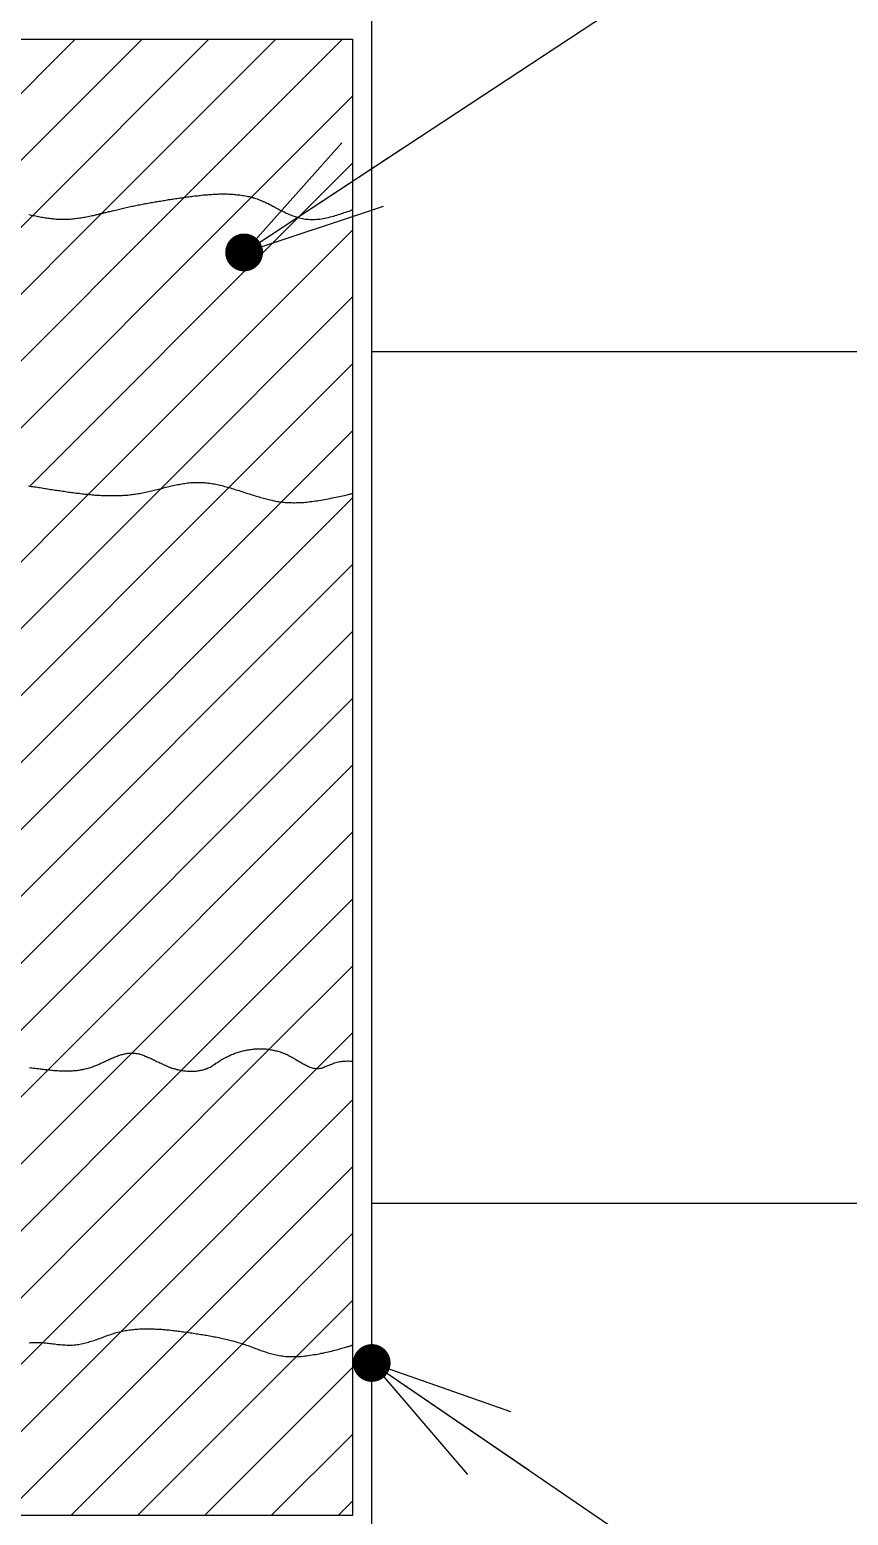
# Model space of a CAD drawing. Extents: x 443 to 1217, y -1921 to -677.
# Drawn here: x 724.5 to 736.03, y -1577 to -1556.09 of the extents above; entities that cross this region are included whole.
import ezdxf

# ---------------------------------------------------------------- set-up
doc = ezdxf.new("R2010")
doc.units = 0
doc.header["$MEASUREMENT"] = 0
doc.layers.get('0').update_dxf_attribs({"linetype": 'CONTINUOUS'})
for name, color, linetype in [('2', 2, 'CONTINUOUS'), ('3', 8, 'CONTINUOUS'), ('5', 7, 'CONTINUOUS')]:
    doc.layers.add(name, color=color, linetype=linetype)

msp = doc.modelspace()

# ---------------------------------------------------------------- linework, layer by layer
at = {"color": 7, "linetype": 'Continuous'}
for p, q in [((727.524, -1559.226), (748.811, -1545.229)), ((729.321, -1574.859), (758.446, -1594.728))]:
    msp.add_line(p, q, dxfattribs=at)
at = {"color": 0}
for p, q in [((727.524, -1559.226), (728.899, -1557.681)), ((727.524, -1559.226), (729.75, -1557.762)), ((727.524, -1559.226), (729.488, -1558.575)), ((729.321, -1574.859), (731.273, -1575.543)), ((729.321, -1574.859), (730.67, -1576.428)), ((729.321, -1574.859), (731.522, -1576.361))]:
    msp.add_line(p, q, dxfattribs=at)
at = {"color": 0, "const_width": 0.266}
for points in [[(727.405, -1559.166, 1), (727.643, -1559.286, 1), (727.405, -1559.166)], [(729.331, -1574.727, 1), (729.311, -1574.992, 1), (729.331, -1574.727)]]:
    msp.add_lwpolyline(points, format="xyb", dxfattribs=at)
at = {"layer": '2', "color": 8, "linetype": 'Continuous'}
for p, q in [((722.793, -1558.575), (725.144, -1556.224)), ((723.696, -1558.614), (726.086, -1556.224)), ((724.547, -1558.704), (727.028, -1556.224)), ((725.516, -1558.677), (727.969, -1556.224)), ((726.685, -1558.45), (728.911, -1556.224)), ((727.624, -1558.453), (729.055, -1557.023)), ((728.304, -1558.715), (729.055, -1557.964)), ((722.524, -1562.611), (726.685, -1558.45)), ((723.583, -1562.494), (727.624, -1558.453)), ((720.474, -1562.777), (724.547, -1558.704)), ((721.667, -1562.527), (725.516, -1558.677)), ((724.504, -1562.515), (728.304, -1558.715)), ((725.329, -1562.632), (729.055, -1558.906)), ((726.354, -1562.549), (729.055, -1559.848)), ((727.305, -1562.54), (729.055, -1560.79)), ((728.053, -1562.734), (729.055, -1561.732)), ((718.223, -1570.68), (726.354, -1562.549)), ((719.354, -1570.491), (727.305, -1562.54)), ((717.237, -1570.723), (725.329, -1562.632)), ((720.252, -1570.535), (728.053, -1562.734)), ((720.966, -1570.763), (729.055, -1562.674)), ((721.952, -1570.718), (729.055, -1563.616)), ((723.019, -1570.593), (729.055, -1564.558)), ((723.96, -1570.594), (729.055, -1565.499)), ((724.764, -1570.732), (729.055, -1566.441)), ((725.942, -1570.496), (729.055, -1567.383)), ((726.639, -1570.74), (729.055, -1568.325)), ((727.877, -1570.444), (729.055, -1569.267)), ((728.549, -1570.714), (729.055, -1570.209)), ((721.65, -1574.788), (725.942, -1570.496)), ((723.557, -1574.765), (727.877, -1570.444)), ((720.879, -1574.617), (724.764, -1570.732)), ((722.579, -1574.801), (726.639, -1570.74)), ((724.691, -1574.573), (728.549, -1570.714)), ((725.79, -1574.415), (729.055, -1571.151)), ((726.72, -1574.427), (729.055, -1572.092)), ((727.499, -1574.59), (729.055, -1573.034)), ((728.256, -1574.775), (729.055, -1573.976)), ((723.202, -1577.003), (725.79, -1574.415)), ((724.144, -1577.003), (726.72, -1574.427)), ((722.26, -1577.003), (724.691, -1574.573)), ((725.086, -1577.003), (727.499, -1574.59)), ((726.028, -1577.003), (728.256, -1574.775)), ((726.969, -1577.003), (729.055, -1574.918)), ((727.911, -1577.003), (729.055, -1575.86)), ((728.853, -1577.003), (729.055, -1576.802))]:
    msp.add_line(p, q, dxfattribs=at)
at = {"layer": '3', "color": 3, "linetype": 'Continuous'}
for p, q in [((729.321, -1577.27), (729.321, -1555.958)), ((715.735, -1556.224), (729.055, -1556.224)), ((729.055, -1577.003), (729.055, -1556.224)), ((715.735, -1577.003), (729.055, -1577.003))]:
    msp.add_line(p, q, dxfattribs=at)
at = {"layer": '3', "color": 3}
for p, q in [((725.77, -1558.615), (725.788, -1558.611)), ((725.788, -1558.611), (725.808, -1558.607)), ((725.808, -1558.607), (725.826, -1558.603)), ((725.826, -1558.603), (725.846, -1558.599)), ((725.846, -1558.599), (725.864, -1558.593)), ((725.864, -1558.593), (725.884, -1558.589)), ((725.884, -1558.589), (725.904, -1558.585)), ((725.904, -1558.585), (725.922, -1558.581)), ((725.922, -1558.581), (725.942, -1558.577)), ((725.942, -1558.577), (725.96, -1558.573)), ((725.96, -1558.573), (725.98, -1558.569)), ((725.98, -1558.569), (725.998, -1558.565)), ((725.998, -1558.565), (726.018, -1558.561)), ((726.018, -1558.561), (726.036, -1558.557)), ((726.036, -1558.557), (726.056, -1558.555)), ((726.056, -1558.555), (726.076, -1558.551)), ((726.076, -1558.551), (726.094, -1558.547)), ((726.094, -1558.547), (726.114, -1558.543)), ((726.114, -1558.543), (726.132, -1558.539)), ((726.132, -1558.539), (726.152, -1558.535)), ((726.152, -1558.535), (726.172, -1558.533)), ((726.172, -1558.533), (726.19, -1558.529)), ((726.19, -1558.529), (726.21, -1558.525)), ((726.21, -1558.525), (726.23, -1558.523)), ((726.23, -1558.523), (726.248, -1558.519)), ((726.248, -1558.519), (726.268, -1558.515)), ((726.268, -1558.515), (726.288, -1558.513)), ((726.288, -1558.513), (726.306, -1558.509)), ((726.306, -1558.509), (726.326, -1558.505)), ((726.326, -1558.505), (726.346, -1558.503)), ((726.346, -1558.503), (726.364, -1558.499)), ((726.364, -1558.499), (726.383, -1558.495)), ((726.383, -1558.495), (726.403, -1558.493)), ((726.403, -1558.493), (726.423, -1558.489)), ((726.423, -1558.489), (726.443, -1558.487)), ((726.443, -1558.487), (726.461, -1558.483)), ((726.461, -1558.483), (726.481, -1558.481)), ((726.481, -1558.481), (726.501, -1558.477)), ((726.501, -1558.477), (726.521, -1558.475)), ((726.521, -1558.475), (726.541, -1558.471)), ((726.541, -1558.471), (726.561, -1558.469)), ((726.561, -1558.469), (726.581, -1558.465)), ((726.581, -1558.465), (726.601, -1558.463)), ((726.601, -1558.463), (726.621, -1558.459)), ((726.621, -1558.459), (726.641, -1558.457)), ((726.641, -1558.457), (726.661, -1558.453)), ((726.661, -1558.453), (726.681, -1558.451)), ((726.681, -1558.451), (726.701, -1558.447)), ((726.701, -1558.447), (726.721, -1558.445)), ((726.721, -1558.445), (726.741, -1558.443)), ((726.741, -1558.443), (726.763, -1558.439)), ((726.763, -1558.439), (726.783, -1558.437)), ((726.783, -1558.437), (726.803, -1558.435)), ((726.803, -1558.435), (726.823, -1558.431)), ((726.823, -1558.431), (726.843, -1558.429)), ((726.843, -1558.429), (726.865, -1558.427)), ((726.865, -1558.427), (726.885, -1558.425)), ((726.885, -1558.425), (726.905, -1558.423)), ((726.905, -1558.423), (726.925, -1558.419)), ((726.925, -1558.419), (726.945, -1558.417)), ((726.945, -1558.417), (726.967, -1558.415)), ((726.967, -1558.415), (726.987, -1558.415)), ((726.987, -1558.415), (727.007, -1558.413)), ((727.007, -1558.413), (727.027, -1558.411)), ((727.027, -1558.411), (727.047, -1558.409)), ((727.047, -1558.409), (727.067, -1558.409)), ((727.067, -1558.409), (727.089, -1558.407)), ((727.089, -1558.407), (727.109, -1558.405)), ((727.109, -1558.405), (727.129, -1558.405)), ((727.129, -1558.405), (727.149, -1558.405)), ((727.149, -1558.405), (727.169, -1558.403)), ((727.169, -1558.403), (727.189, -1558.403)), ((727.189, -1558.403), (727.209, -1558.403)), ((727.209, -1558.403), (727.229, -1558.403)), ((727.229, -1558.403), (727.249, -1558.403)), ((727.249, -1558.403), (727.269, -1558.403)), ((727.269, -1558.403), (727.289, -1558.403)), ((727.289, -1558.403), (727.309, -1558.405)), ((727.309, -1558.405), (727.329, -1558.405)), ((727.329, -1558.405), (727.349, -1558.407)), ((727.349, -1558.407), (727.369, -1558.407)), ((727.369, -1558.407), (727.388, -1558.409)), ((727.388, -1558.409), (727.406, -1558.411)), ((727.406, -1558.411), (727.426, -1558.413)), ((727.426, -1558.413), (727.446, -1558.415)), ((727.446, -1558.415), (727.464, -1558.417)), ((727.464, -1558.417), (727.484, -1558.419)), ((727.484, -1558.419), (727.504, -1558.423)), ((727.504, -1558.423), (727.522, -1558.425)), ((727.522, -1558.425), (727.542, -1558.429)), ((727.542, -1558.429), (727.56, -1558.433)), ((727.56, -1558.433), (727.578, -1558.437)), ((727.578, -1558.437), (727.598, -1558.441)), ((727.598, -1558.441), (727.616, -1558.445)), ((727.616, -1558.445), (727.634, -1558.451)), ((727.634, -1558.451), (727.652, -1558.455)), ((727.652, -1558.455), (727.672, -1558.461)), ((727.672, -1558.461), (727.69, -1558.467)), ((727.69, -1558.467), (727.708, -1558.473)), ((727.708, -1558.473), (727.724, -1558.479)), ((727.724, -1558.479), (727.742, -1558.485)), ((727.742, -1558.485), (727.76, -1558.493)), ((727.76, -1558.493), (727.778, -1558.499)), ((727.778, -1558.499), (727.794, -1558.507)), ((727.794, -1558.507), (727.812, -1558.515)), ((727.812, -1558.515), (727.83, -1558.523)), ((727.83, -1558.523), (727.846, -1558.531)), ((727.846, -1558.531), (727.864, -1558.539)), ((727.864, -1558.539), (727.88, -1558.549)), ((727.88, -1558.549), (727.898, -1558.557)), ((727.898, -1558.557), (727.914, -1558.565)), ((727.914, -1558.565), (727.93, -1558.575)), ((727.93, -1558.575), (727.948, -1558.583)), ((727.948, -1558.583), (727.964, -1558.593)), ((727.964, -1558.593), (727.982, -1558.601)), ((727.982, -1558.601), (727.998, -1558.611)), ((727.998, -1558.611), (728.016, -1558.621)), ((724.491, -1558.692), (724.509, -1558.696)), ((724.509, -1558.696), (724.529, -1558.7)), ((724.529, -1558.7), (724.549, -1558.704)), ((724.549, -1558.704), (724.569, -1558.708)), ((724.569, -1558.708), (724.587, -1558.712)), ((724.587, -1558.712), (724.607, -1558.716)), ((724.607, -1558.716), (724.627, -1558.72)), ((724.627, -1558.72), (724.645, -1558.724)), ((724.645, -1558.724), (724.665, -1558.728)), ((724.665, -1558.728), (724.685, -1558.73)), ((724.685, -1558.73), (724.703, -1558.734)), ((724.703, -1558.734), (724.723, -1558.738)), ((724.723, -1558.738), (724.743, -1558.74)), ((724.743, -1558.74), (724.761, -1558.744)), ((724.761, -1558.744), (724.781, -1558.746)), ((724.781, -1558.746), (724.801, -1558.748)), ((724.801, -1558.748), (724.819, -1558.75)), ((724.819, -1558.75), (724.839, -1558.752)), ((724.839, -1558.752), (724.859, -1558.754)), ((724.859, -1558.754), (724.879, -1558.756)), ((724.879, -1558.756), (724.897, -1558.758)), ((724.897, -1558.758), (724.917, -1558.758)), ((724.917, -1558.758), (724.937, -1558.758)), ((724.937, -1558.758), (724.955, -1558.76)), ((724.955, -1558.76), (724.975, -1558.76)), ((724.975, -1558.76), (724.995, -1558.76)), ((724.995, -1558.76), (725.015, -1558.758)), ((725.015, -1558.758), (725.033, -1558.758)), ((725.033, -1558.758), (725.053, -1558.756)), ((725.053, -1558.756), (725.073, -1558.756)), ((725.073, -1558.756), (725.091, -1558.754)), ((725.091, -1558.754), (725.111, -1558.752)), ((725.111, -1558.752), (725.131, -1558.75)), ((725.131, -1558.75), (725.151, -1558.748)), ((725.151, -1558.748), (725.169, -1558.746)), ((725.169, -1558.746), (725.189, -1558.744)), ((725.189, -1558.744), (725.209, -1558.74)), ((725.209, -1558.74), (725.229, -1558.738)), ((725.229, -1558.738), (725.247, -1558.734)), ((725.247, -1558.734), (725.267, -1558.73)), ((725.267, -1558.73), (725.287, -1558.728)), ((725.287, -1558.728), (725.305, -1558.724)), ((725.305, -1558.724), (725.325, -1558.72)), ((725.325, -1558.72), (725.345, -1558.716)), ((725.345, -1558.716), (725.365, -1558.712)), ((725.365, -1558.712), (725.382, -1558.708)), ((725.382, -1558.708), (725.402, -1558.704)), ((725.402, -1558.704), (725.422, -1558.7)), ((725.422, -1558.7), (725.44, -1558.694)), ((725.44, -1558.694), (725.46, -1558.69)), ((725.46, -1558.69), (725.48, -1558.686)), ((725.48, -1558.686), (725.498, -1558.68)), ((725.498, -1558.68), (725.518, -1558.676)), ((725.518, -1558.676), (725.538, -1558.672)), ((725.538, -1558.672), (725.558, -1558.666)), ((725.558, -1558.666), (725.576, -1558.662)), ((725.576, -1558.662), (725.596, -1558.658)), ((725.596, -1558.658), (725.616, -1558.652)), ((725.616, -1558.652), (725.634, -1558.648)), ((725.634, -1558.648), (725.654, -1558.643)), ((725.654, -1558.643), (725.672, -1558.639)), ((725.672, -1558.639), (725.692, -1558.635)), ((725.692, -1558.635), (725.712, -1558.629)), ((725.712, -1558.629), (725.73, -1558.625)), ((725.73, -1558.625), (725.75, -1558.621)), ((725.75, -1558.621), (725.77, -1558.615)), ((728.016, -1558.621), (728.032, -1558.629)), ((728.032, -1558.629), (728.05, -1558.639)), ((728.05, -1558.639), (728.066, -1558.647)), ((728.066, -1558.647), (728.084, -1558.654)), ((728.084, -1558.654), (728.102, -1558.664)), ((728.102, -1558.664), (728.118, -1558.672)), ((728.118, -1558.672), (728.136, -1558.68)), ((728.136, -1558.68), (728.154, -1558.688)), ((728.154, -1558.688), (728.172, -1558.696)), ((728.172, -1558.696), (728.19, -1558.702)), ((728.19, -1558.702), (728.21, -1558.71)), ((728.21, -1558.71), (728.228, -1558.716)), ((728.228, -1558.716), (728.246, -1558.722)), ((728.246, -1558.722), (728.266, -1558.728)), ((728.266, -1558.728), (728.286, -1558.734)), ((728.286, -1558.734), (728.304, -1558.74)), ((728.304, -1558.74), (728.324, -1558.744)), ((728.324, -1558.744), (728.344, -1558.748)), ((728.344, -1558.748), (728.366, -1558.752)), ((728.366, -1558.752), (728.385, -1558.756)), ((728.385, -1558.756), (728.405, -1558.758)), ((728.405, -1558.758), (728.427, -1558.76)), ((728.427, -1558.76), (728.449, -1558.762)), ((728.449, -1558.762), (728.471, -1558.762)), ((728.471, -1558.762), (728.493, -1558.762)), ((728.493, -1558.762), (728.517, -1558.762)), ((728.517, -1558.762), (728.541, -1558.76)), ((728.541, -1558.76), (728.563, -1558.758)), ((728.563, -1558.758), (728.589, -1558.756)), ((728.589, -1558.756), (728.613, -1558.752)), ((728.613, -1558.752), (728.637, -1558.748)), ((728.637, -1558.748), (728.661, -1558.742)), ((728.661, -1558.742), (728.687, -1558.738)), ((728.687, -1558.738), (728.711, -1558.732)), ((728.711, -1558.732), (728.735, -1558.726)), ((728.735, -1558.726), (728.761, -1558.72)), ((728.761, -1558.72), (728.785, -1558.714)), ((728.785, -1558.714), (728.807, -1558.708)), ((728.807, -1558.708), (728.831, -1558.7)), ((728.831, -1558.7), (728.853, -1558.694)), ((728.853, -1558.694), (728.875, -1558.686)), ((728.875, -1558.686), (728.895, -1558.68)), ((728.895, -1558.68), (728.915, -1558.672)), ((728.915, -1558.672), (728.935, -1558.666)), ((728.935, -1558.666), (728.953, -1558.66)), ((728.953, -1558.66), (728.971, -1558.654)), ((728.971, -1558.654), (728.985, -1558.648)), ((728.985, -1558.648), (729.001, -1558.643)), ((729.001, -1558.643), (729.013, -1558.639)), ((729.013, -1558.639), (729.025, -1558.635)), ((729.025, -1558.635), (729.035, -1558.631)), ((729.035, -1558.631), (729.043, -1558.627)), ((729.043, -1558.627), (729.051, -1558.625)), ((729.051, -1558.625), (729.055, -1558.623)), ((724.485, -1562.513), (724.505, -1562.515)), ((724.505, -1562.515), (724.527, -1562.519)), ((724.527, -1562.519), (724.547, -1562.521)), ((724.547, -1562.521), (724.569, -1562.525)), ((724.569, -1562.525), (724.589, -1562.527)), ((724.589, -1562.527), (724.611, -1562.531)), ((724.611, -1562.531), (724.631, -1562.535)), ((724.631, -1562.535), (724.653, -1562.537)), ((724.653, -1562.537), (724.673, -1562.541)), ((724.673, -1562.541), (724.695, -1562.543)), ((724.695, -1562.543), (724.715, -1562.547)), ((724.715, -1562.547), (724.737, -1562.551)), ((724.737, -1562.551), (724.757, -1562.553)), ((724.757, -1562.553), (724.779, -1562.557)), ((724.779, -1562.557), (724.799, -1562.561)), ((724.799, -1562.561), (724.821, -1562.563)), ((724.821, -1562.563), (724.843, -1562.567)), ((724.843, -1562.567), (724.863, -1562.571)), ((724.863, -1562.571), (724.885, -1562.573)), ((724.885, -1562.573), (724.905, -1562.577)), ((724.905, -1562.577), (724.927, -1562.579)), ((724.927, -1562.579), (724.947, -1562.583)), ((724.947, -1562.583), (724.969, -1562.587)), ((726.196, -1562.589), (726.218, -1562.583)), ((726.218, -1562.583), (726.238, -1562.579)), ((726.238, -1562.579), (726.258, -1562.573)), ((726.258, -1562.573), (726.278, -1562.569)), ((726.278, -1562.569), (726.3, -1562.563)), ((726.3, -1562.563), (726.32, -1562.557)), ((726.32, -1562.557), (726.34, -1562.553)), ((726.34, -1562.553), (726.36, -1562.547)), ((726.36, -1562.547), (726.381, -1562.543)), ((726.381, -1562.543), (726.401, -1562.537)), ((726.401, -1562.537), (726.421, -1562.531)), ((726.421, -1562.531), (726.443, -1562.527)), ((726.443, -1562.527), (726.463, -1562.521)), ((726.463, -1562.521), (726.483, -1562.517)), ((726.483, -1562.517), (726.503, -1562.511)), ((726.503, -1562.511), (726.525, -1562.507)), ((726.525, -1562.507), (726.545, -1562.503)), ((726.545, -1562.503), (726.565, -1562.499)), ((726.565, -1562.499), (726.585, -1562.495)), ((726.585, -1562.495), (726.607, -1562.491)), ((726.607, -1562.491), (726.627, -1562.487)), ((726.627, -1562.487), (726.647, -1562.483)), ((726.647, -1562.483), (726.669, -1562.479)), ((726.669, -1562.479), (726.689, -1562.477)), ((726.689, -1562.477), (726.709, -1562.473)), ((726.709, -1562.473), (726.731, -1562.471)), ((726.731, -1562.471), (726.751, -1562.469)), ((726.751, -1562.469), (726.771, -1562.467)), ((726.771, -1562.467), (726.793, -1562.465)), ((726.793, -1562.465), (726.813, -1562.463)), ((726.813, -1562.463), (726.833, -1562.463)), ((726.833, -1562.463), (726.855, -1562.463)), ((726.855, -1562.463), (726.875, -1562.463)), ((726.875, -1562.463), (726.895, -1562.463)), ((726.895, -1562.463), (726.917, -1562.463)), ((726.917, -1562.463), (726.937, -1562.465)), ((726.937, -1562.465), (726.959, -1562.467)), ((726.959, -1562.467), (726.979, -1562.469)), ((726.979, -1562.469), (726.999, -1562.471)), ((726.999, -1562.471), (727.021, -1562.473)), ((727.021, -1562.473), (727.041, -1562.475)), ((727.041, -1562.475), (727.063, -1562.479)), ((727.063, -1562.479), (727.083, -1562.483)), ((727.083, -1562.483), (727.105, -1562.485)), ((727.105, -1562.485), (727.125, -1562.489)), ((727.125, -1562.489), (727.145, -1562.495)), ((727.145, -1562.495), (727.167, -1562.499)), ((727.167, -1562.499), (727.187, -1562.503)), ((727.187, -1562.503), (727.209, -1562.509)), ((727.209, -1562.509), (727.229, -1562.513)), ((727.229, -1562.513), (727.249, -1562.519)), ((727.249, -1562.519), (727.271, -1562.525)), ((727.271, -1562.525), (727.291, -1562.529)), ((727.291, -1562.529), (727.311, -1562.535)), ((727.311, -1562.535), (727.333, -1562.541)), ((727.333, -1562.541), (727.353, -1562.547)), ((727.353, -1562.547), (727.373, -1562.553)), ((727.373, -1562.553), (727.394, -1562.561)), ((727.394, -1562.561), (727.414, -1562.567)), ((727.414, -1562.567), (727.434, -1562.573)), ((727.434, -1562.573), (727.456, -1562.579)), ((727.456, -1562.579), (727.476, -1562.585)), ((724.969, -1562.587), (724.989, -1562.589)), ((724.989, -1562.589), (725.011, -1562.593)), ((725.011, -1562.593), (725.031, -1562.595)), ((725.031, -1562.595), (725.053, -1562.599)), ((725.053, -1562.599), (725.073, -1562.601)), ((725.073, -1562.601), (725.095, -1562.605)), ((725.095, -1562.605), (725.115, -1562.607)), ((725.115, -1562.607), (725.137, -1562.609)), ((725.137, -1562.609), (725.157, -1562.613)), ((725.157, -1562.613), (725.179, -1562.615)), ((725.179, -1562.615), (725.199, -1562.617)), ((725.199, -1562.617), (725.221, -1562.621)), ((725.221, -1562.621), (725.241, -1562.623)), ((725.241, -1562.623), (725.263, -1562.625)), ((725.263, -1562.625), (725.283, -1562.627)), ((725.283, -1562.627), (725.303, -1562.629)), ((725.303, -1562.629), (725.325, -1562.631)), ((725.325, -1562.631), (725.345, -1562.633)), ((725.345, -1562.633), (725.366, -1562.635)), ((725.366, -1562.635), (725.386, -1562.637)), ((725.386, -1562.637), (725.408, -1562.639)), ((725.408, -1562.639), (725.428, -1562.641)), ((725.428, -1562.641), (725.45, -1562.643)), ((725.45, -1562.643), (725.47, -1562.643)), ((725.47, -1562.643), (725.492, -1562.645)), ((725.492, -1562.645), (725.512, -1562.647)), ((725.512, -1562.647), (725.534, -1562.647)), ((725.534, -1562.647), (725.554, -1562.647)), ((725.554, -1562.647), (725.574, -1562.649)), ((725.574, -1562.649), (725.596, -1562.649)), ((725.596, -1562.649), (725.616, -1562.649)), ((725.616, -1562.649), (725.638, -1562.649)), ((725.638, -1562.649), (725.658, -1562.649)), ((725.658, -1562.649), (725.68, -1562.649)), ((725.68, -1562.649), (725.7, -1562.649)), ((725.7, -1562.649), (725.72, -1562.649)), ((725.72, -1562.649), (725.742, -1562.649)), ((725.742, -1562.649), (725.762, -1562.649)), ((725.762, -1562.649), (725.784, -1562.647)), ((725.784, -1562.647), (725.804, -1562.647)), ((725.804, -1562.647), (725.824, -1562.645)), ((725.824, -1562.645), (725.846, -1562.643)), ((725.846, -1562.643), (725.866, -1562.641)), ((725.866, -1562.641), (725.886, -1562.641)), ((725.886, -1562.641), (725.908, -1562.639)), ((725.908, -1562.639), (725.928, -1562.635)), ((725.928, -1562.635), (725.95, -1562.633)), ((725.95, -1562.633), (725.97, -1562.631)), ((725.97, -1562.631), (725.99, -1562.627)), ((725.99, -1562.627), (726.012, -1562.625)), ((726.012, -1562.625), (726.032, -1562.621)), ((726.032, -1562.621), (726.052, -1562.619)), ((726.052, -1562.619), (726.074, -1562.615)), ((726.074, -1562.615), (726.094, -1562.611)), ((726.094, -1562.611), (726.114, -1562.607)), ((726.114, -1562.607), (726.134, -1562.601)), ((726.134, -1562.601), (726.156, -1562.597)), ((726.156, -1562.597), (726.176, -1562.593)), ((726.176, -1562.593), (726.196, -1562.589)), ((727.476, -1562.585), (727.496, -1562.593)), ((727.496, -1562.593), (727.516, -1562.599)), ((727.516, -1562.599), (727.536, -1562.605)), ((727.536, -1562.605), (727.556, -1562.613)), ((727.556, -1562.613), (727.578, -1562.619)), ((727.578, -1562.619), (727.598, -1562.625)), ((727.598, -1562.625), (727.618, -1562.633)), ((727.618, -1562.633), (727.638, -1562.639)), ((727.638, -1562.639), (727.658, -1562.645)), ((727.658, -1562.645), (727.678, -1562.651)), ((727.678, -1562.651), (727.698, -1562.657)), ((727.698, -1562.657), (727.718, -1562.663)), ((727.718, -1562.663), (727.738, -1562.668)), ((727.738, -1562.668), (727.756, -1562.674)), ((727.756, -1562.674), (727.776, -1562.68)), ((727.776, -1562.68), (727.796, -1562.686)), ((727.796, -1562.686), (727.816, -1562.69)), ((727.816, -1562.69), (727.834, -1562.696)), ((727.834, -1562.696), (727.854, -1562.7)), ((727.854, -1562.7), (727.874, -1562.706)), ((727.874, -1562.706), (727.892, -1562.71)), ((727.892, -1562.71), (727.912, -1562.714)), ((727.912, -1562.714), (727.93, -1562.718)), ((727.93, -1562.718), (727.95, -1562.722)), ((727.95, -1562.722), (727.968, -1562.726)), ((727.968, -1562.726), (727.988, -1562.73)), ((727.988, -1562.73), (728.006, -1562.732)), ((728.006, -1562.732), (728.026, -1562.736)), ((728.026, -1562.736), (728.044, -1562.738)), ((728.044, -1562.738), (728.064, -1562.74)), ((728.064, -1562.74), (728.082, -1562.742)), ((728.082, -1562.742), (728.102, -1562.744)), ((728.102, -1562.744), (728.122, -1562.746)), ((728.122, -1562.746), (728.14, -1562.746)), ((728.14, -1562.746), (728.16, -1562.748)), ((728.16, -1562.748), (728.18, -1562.748)), ((728.18, -1562.748), (728.2, -1562.748)), ((728.2, -1562.748), (728.22, -1562.75)), ((728.22, -1562.75), (728.24, -1562.75)), ((728.24, -1562.75), (728.26, -1562.748)), ((728.26, -1562.748), (728.28, -1562.748)), ((728.28, -1562.748), (728.302, -1562.748)), ((728.302, -1562.748), (728.322, -1562.746)), ((728.322, -1562.746), (728.344, -1562.746)), ((728.344, -1562.746), (728.366, -1562.744)), ((728.366, -1562.744), (728.387, -1562.742)), ((728.387, -1562.742), (728.409, -1562.74)), ((728.409, -1562.74), (728.433, -1562.738)), ((728.433, -1562.738), (728.455, -1562.734)), ((728.455, -1562.734), (728.479, -1562.732)), ((728.479, -1562.732), (728.503, -1562.728)), ((728.503, -1562.728), (728.527, -1562.724)), ((728.527, -1562.724), (728.551, -1562.722)), ((728.551, -1562.722), (728.577, -1562.718)), ((728.577, -1562.718), (728.603, -1562.712)), ((728.603, -1562.712), (728.629, -1562.708)), ((728.629, -1562.708), (728.655, -1562.704)), ((728.655, -1562.704), (728.683, -1562.698)), ((728.683, -1562.698), (728.709, -1562.694)), ((728.709, -1562.694), (728.735, -1562.688)), ((728.735, -1562.688), (728.763, -1562.682)), ((728.763, -1562.682), (728.789, -1562.676)), ((728.789, -1562.676), (728.815, -1562.672)), ((728.815, -1562.672), (728.841, -1562.667)), ((728.841, -1562.667), (728.865, -1562.661)), ((728.865, -1562.661), (728.889, -1562.657)), ((728.889, -1562.657), (728.911, -1562.651)), ((728.911, -1562.651), (728.933, -1562.647)), ((728.933, -1562.647), (728.953, -1562.641)), ((728.953, -1562.641), (728.973, -1562.637)), ((728.973, -1562.637), (728.991, -1562.633)), ((728.991, -1562.633), (729.005, -1562.629)), ((729.005, -1562.629), (729.019, -1562.627)), ((729.019, -1562.627), (729.031, -1562.623)), ((729.031, -1562.623), (729.041, -1562.621)), ((729.041, -1562.621), (729.049, -1562.619)), ((729.049, -1562.619), (729.055, -1562.619)), ((725.752, -1570.533), (725.768, -1570.527)), ((725.768, -1570.527), (725.782, -1570.523)), ((725.782, -1570.523), (725.796, -1570.519)), ((725.796, -1570.519), (725.812, -1570.515)), ((725.812, -1570.515), (725.826, -1570.511)), ((725.826, -1570.511), (725.84, -1570.507)), ((725.84, -1570.507), (725.856, -1570.505)), ((725.856, -1570.505), (725.87, -1570.501)), ((725.87, -1570.501), (725.884, -1570.499)), ((725.884, -1570.499), (725.9, -1570.497)), ((725.9, -1570.497), (725.914, -1570.497)), ((725.914, -1570.497), (725.928, -1570.497)), ((725.928, -1570.497), (725.942, -1570.495)), ((725.942, -1570.495), (725.958, -1570.497)), ((725.958, -1570.497), (725.972, -1570.497)), ((725.972, -1570.497), (725.986, -1570.499)), ((725.986, -1570.499), (726, -1570.501)), ((726, -1570.501), (726.016, -1570.503)), ((726.016, -1570.503), (726.03, -1570.507)), ((726.03, -1570.507), (726.044, -1570.509)), ((726.044, -1570.509), (726.058, -1570.513)), ((726.058, -1570.513), (726.074, -1570.519)), ((726.074, -1570.519), (726.088, -1570.523)), ((726.088, -1570.523), (726.102, -1570.527)), ((726.102, -1570.527), (726.116, -1570.533)), ((727.309, -1570.537), (727.323, -1570.529)), ((727.323, -1570.529), (727.337, -1570.523)), ((727.337, -1570.523), (727.353, -1570.517)), ((727.353, -1570.517), (727.369, -1570.511)), ((727.369, -1570.511), (727.382, -1570.505)), ((727.382, -1570.505), (727.398, -1570.499)), ((727.398, -1570.499), (727.414, -1570.493)), ((727.414, -1570.493), (727.428, -1570.489)), ((727.428, -1570.489), (727.444, -1570.483)), ((727.444, -1570.483), (727.46, -1570.479)), ((727.46, -1570.479), (727.476, -1570.473)), ((727.476, -1570.473), (727.492, -1570.469)), ((727.492, -1570.469), (727.508, -1570.465)), ((727.508, -1570.465), (727.524, -1570.461)), ((727.524, -1570.461), (727.54, -1570.459)), ((727.54, -1570.459), (727.556, -1570.455)), ((727.556, -1570.455), (727.572, -1570.451)), ((727.572, -1570.451), (727.588, -1570.449)), ((727.588, -1570.449), (727.604, -1570.447)), ((727.604, -1570.447), (727.62, -1570.445)), ((727.62, -1570.445), (727.638, -1570.443)), ((727.638, -1570.443), (727.654, -1570.441)), ((727.654, -1570.441), (727.67, -1570.439)), ((727.67, -1570.439), (727.686, -1570.437)), ((727.686, -1570.437), (727.704, -1570.437)), ((727.704, -1570.437), (727.72, -1570.437)), ((727.72, -1570.437), (727.736, -1570.435)), ((727.736, -1570.435), (727.752, -1570.435)), ((727.752, -1570.435), (727.77, -1570.437)), ((727.77, -1570.437), (727.786, -1570.437)), ((727.786, -1570.437), (727.802, -1570.437)), ((727.802, -1570.437), (727.82, -1570.439)), ((727.82, -1570.439), (727.836, -1570.439)), ((727.836, -1570.439), (727.852, -1570.441)), ((727.852, -1570.441), (727.868, -1570.443)), ((727.868, -1570.443), (727.886, -1570.445)), ((727.886, -1570.445), (727.902, -1570.449)), ((727.902, -1570.449), (727.918, -1570.451)), ((727.918, -1570.451), (727.934, -1570.455)), ((727.934, -1570.455), (727.952, -1570.459)), ((727.952, -1570.459), (727.968, -1570.463)), ((727.968, -1570.463), (727.984, -1570.467)), ((727.984, -1570.467), (728, -1570.471)), ((728, -1570.471), (728.016, -1570.475)), ((728.016, -1570.475), (728.032, -1570.481)), ((728.032, -1570.481), (728.048, -1570.487)), ((728.048, -1570.487), (728.064, -1570.493)), ((728.064, -1570.493), (728.08, -1570.499)), ((728.08, -1570.499), (728.096, -1570.505)), ((728.096, -1570.505), (728.112, -1570.511)), ((728.112, -1570.511), (728.128, -1570.519)), ((728.128, -1570.519), (728.144, -1570.527)), ((728.144, -1570.527), (728.16, -1570.535)), ((724.503, -1570.701), (724.519, -1570.703)), ((724.519, -1570.703), (724.535, -1570.705)), ((724.535, -1570.705), (724.551, -1570.707)), ((724.551, -1570.707), (724.567, -1570.709)), ((724.567, -1570.709), (724.583, -1570.711)), ((724.583, -1570.711), (724.597, -1570.712)), ((724.597, -1570.712), (724.613, -1570.714)), ((724.613, -1570.714), (724.629, -1570.716)), ((724.629, -1570.716), (724.645, -1570.718)), ((724.645, -1570.718), (724.661, -1570.72)), ((724.661, -1570.72), (724.677, -1570.722)), ((724.677, -1570.722), (724.693, -1570.724)), ((724.693, -1570.724), (724.709, -1570.726)), ((724.709, -1570.726), (724.725, -1570.728)), ((724.725, -1570.728), (724.741, -1570.73)), ((724.741, -1570.73), (724.757, -1570.732)), ((724.757, -1570.732), (724.773, -1570.732)), ((724.773, -1570.732), (724.789, -1570.734)), ((724.789, -1570.734), (724.805, -1570.736)), ((724.805, -1570.736), (724.821, -1570.738)), ((724.821, -1570.738), (724.837, -1570.74)), ((725.171, -1570.74), (725.187, -1570.738)), ((725.187, -1570.738), (725.203, -1570.736)), ((725.203, -1570.736), (725.219, -1570.732)), ((725.219, -1570.732), (725.235, -1570.73)), ((725.235, -1570.73), (725.251, -1570.728)), ((725.251, -1570.728), (725.265, -1570.724)), ((725.265, -1570.724), (725.281, -1570.72)), ((725.281, -1570.72), (725.297, -1570.716)), ((725.297, -1570.716), (725.313, -1570.712)), ((725.313, -1570.712), (725.329, -1570.709)), ((725.329, -1570.709), (725.343, -1570.705)), ((725.343, -1570.705), (725.359, -1570.699)), ((725.359, -1570.699), (725.374, -1570.695)), ((725.374, -1570.695), (725.39, -1570.689)), ((725.39, -1570.689), (725.404, -1570.683)), ((725.404, -1570.683), (725.42, -1570.677)), ((725.42, -1570.677), (725.436, -1570.671)), ((725.436, -1570.671), (725.45, -1570.665)), ((725.45, -1570.665), (725.466, -1570.657)), ((725.466, -1570.657), (725.482, -1570.651)), ((725.482, -1570.651), (725.496, -1570.645)), ((725.496, -1570.645), (725.512, -1570.637)), ((725.512, -1570.637), (725.528, -1570.631)), ((725.528, -1570.631), (725.542, -1570.623)), ((725.542, -1570.623), (725.558, -1570.617)), ((725.558, -1570.617), (725.572, -1570.609)), ((725.572, -1570.609), (725.588, -1570.603)), ((725.588, -1570.603), (725.604, -1570.595)), ((725.604, -1570.595), (725.618, -1570.589)), ((725.618, -1570.589), (725.634, -1570.581)), ((725.634, -1570.581), (725.648, -1570.575)), ((725.648, -1570.575), (725.664, -1570.569)), ((725.664, -1570.569), (725.678, -1570.563)), ((725.678, -1570.563), (725.692, -1570.555)), ((725.692, -1570.555), (725.708, -1570.549)), ((725.708, -1570.549), (725.722, -1570.543)), ((725.722, -1570.543), (725.738, -1570.539)), ((725.738, -1570.539), (725.752, -1570.533)), ((726.116, -1570.533), (726.13, -1570.539)), ((726.13, -1570.539), (726.146, -1570.545)), ((726.146, -1570.545), (726.16, -1570.551)), ((726.16, -1570.551), (726.174, -1570.557)), ((726.174, -1570.557), (726.19, -1570.563)), ((726.19, -1570.563), (726.204, -1570.569)), ((726.204, -1570.569), (726.218, -1570.577)), ((726.218, -1570.577), (726.232, -1570.583)), ((726.232, -1570.583), (726.248, -1570.591)), ((726.248, -1570.591), (726.262, -1570.597)), ((726.262, -1570.597), (726.278, -1570.605)), ((726.278, -1570.605), (726.292, -1570.613)), ((726.292, -1570.613), (726.308, -1570.619)), ((726.308, -1570.619), (726.322, -1570.627)), ((726.322, -1570.627), (726.338, -1570.635)), ((726.338, -1570.635), (726.352, -1570.641)), ((726.352, -1570.641), (726.368, -1570.649)), ((726.368, -1570.649), (726.381, -1570.655)), ((726.381, -1570.655), (726.397, -1570.663)), ((726.397, -1570.663), (726.413, -1570.669)), ((726.413, -1570.669), (726.429, -1570.677)), ((726.429, -1570.677), (726.443, -1570.683)), ((726.443, -1570.683), (726.459, -1570.689)), ((726.459, -1570.689), (726.475, -1570.695)), ((726.475, -1570.695), (726.491, -1570.701)), ((726.491, -1570.701), (726.507, -1570.707)), ((726.507, -1570.707), (726.523, -1570.712)), ((726.523, -1570.712), (726.539, -1570.716)), ((726.539, -1570.716), (726.555, -1570.72)), ((726.555, -1570.72), (726.573, -1570.726)), ((726.573, -1570.726), (726.589, -1570.73)), ((726.589, -1570.73), (726.605, -1570.734)), ((726.605, -1570.734), (726.621, -1570.736)), ((726.621, -1570.736), (726.639, -1570.74)), ((726.899, -1570.742), (726.915, -1570.738)), ((726.915, -1570.738), (726.929, -1570.736)), ((726.929, -1570.736), (726.945, -1570.732)), ((726.945, -1570.732), (726.961, -1570.726)), ((726.961, -1570.726), (726.975, -1570.722)), ((726.975, -1570.722), (726.989, -1570.716)), ((726.989, -1570.716), (727.005, -1570.712)), ((727.005, -1570.712), (727.019, -1570.705)), ((727.019, -1570.705), (727.033, -1570.699)), ((727.033, -1570.699), (727.047, -1570.693)), ((727.047, -1570.693), (727.061, -1570.685)), ((727.061, -1570.685), (727.075, -1570.677)), ((727.075, -1570.677), (727.087, -1570.669)), ((727.087, -1570.669), (727.101, -1570.659)), ((727.101, -1570.659), (727.115, -1570.651)), ((727.115, -1570.651), (727.127, -1570.641)), ((727.127, -1570.641), (727.141, -1570.633)), ((727.141, -1570.633), (727.153, -1570.623)), ((727.153, -1570.623), (727.167, -1570.615)), ((727.167, -1570.615), (727.181, -1570.607)), ((727.181, -1570.607), (727.195, -1570.597)), ((727.195, -1570.597), (727.207, -1570.589)), ((727.207, -1570.589), (727.221, -1570.581)), ((727.221, -1570.581), (727.235, -1570.573)), ((727.235, -1570.573), (727.251, -1570.565)), ((727.251, -1570.565), (727.265, -1570.557)), ((727.265, -1570.557), (727.279, -1570.551)), ((727.279, -1570.551), (727.293, -1570.543)), ((727.293, -1570.543), (727.309, -1570.537)), ((728.16, -1570.535), (728.176, -1570.543)), ((728.176, -1570.543), (728.19, -1570.551)), ((728.19, -1570.551), (728.206, -1570.559)), ((728.206, -1570.559), (728.222, -1570.569)), ((728.222, -1570.569), (728.236, -1570.577)), ((728.236, -1570.577), (728.252, -1570.587)), ((728.252, -1570.587), (728.268, -1570.595)), ((728.268, -1570.595), (728.282, -1570.603)), ((728.282, -1570.603), (728.298, -1570.613)), ((728.298, -1570.613), (728.312, -1570.621)), ((728.312, -1570.621), (728.326, -1570.631)), ((728.326, -1570.631), (728.342, -1570.639)), ((728.342, -1570.639), (728.356, -1570.647)), ((728.356, -1570.647), (728.37, -1570.655)), ((728.37, -1570.655), (728.383, -1570.663)), ((728.383, -1570.663), (728.397, -1570.669)), ((728.397, -1570.669), (728.413, -1570.677)), ((728.413, -1570.677), (728.427, -1570.683)), ((728.427, -1570.683), (728.441, -1570.689)), ((728.441, -1570.689), (728.455, -1570.695)), ((728.455, -1570.695), (728.469, -1570.699)), ((728.469, -1570.699), (728.481, -1570.703)), ((728.481, -1570.703), (728.495, -1570.707)), ((728.495, -1570.707), (728.509, -1570.711)), ((728.509, -1570.711), (728.523, -1570.712)), ((728.523, -1570.712), (728.535, -1570.712)), ((728.535, -1570.712), (728.549, -1570.714)), ((728.549, -1570.714), (728.563, -1570.714)), ((728.563, -1570.714), (728.575, -1570.712)), ((728.575, -1570.712), (728.589, -1570.711)), ((728.589, -1570.711), (728.601, -1570.709)), ((728.601, -1570.709), (728.615, -1570.707)), ((728.615, -1570.707), (728.627, -1570.703)), ((728.627, -1570.703), (728.641, -1570.697)), ((728.641, -1570.697), (728.653, -1570.693)), ((728.653, -1570.693), (728.667, -1570.687)), ((728.667, -1570.687), (728.681, -1570.683)), ((728.681, -1570.683), (728.695, -1570.677)), ((728.695, -1570.677), (728.709, -1570.671)), ((728.709, -1570.671), (728.723, -1570.665)), ((728.723, -1570.665), (728.737, -1570.659)), ((728.737, -1570.659), (728.753, -1570.653)), ((728.753, -1570.653), (728.767, -1570.647)), ((728.767, -1570.647), (728.783, -1570.641)), ((728.783, -1570.641), (728.799, -1570.635)), ((728.799, -1570.635), (728.817, -1570.629)), ((728.817, -1570.629), (728.833, -1570.625)), ((728.833, -1570.625), (728.851, -1570.621)), ((728.851, -1570.621), (728.871, -1570.617)), ((728.871, -1570.617), (728.889, -1570.613)), ((728.889, -1570.613), (728.909, -1570.611)), ((728.909, -1570.611), (728.931, -1570.609)), ((728.931, -1570.609), (728.951, -1570.609)), ((728.951, -1570.609), (728.973, -1570.607)), ((728.973, -1570.607), (728.991, -1570.607)), ((728.991, -1570.607), (729.011, -1570.609)), ((729.011, -1570.609), (729.027, -1570.609)), ((729.027, -1570.609), (729.039, -1570.609)), ((729.039, -1570.609), (729.049, -1570.609)), ((729.049, -1570.609), (729.055, -1570.611)), ((724.837, -1570.74), (724.853, -1570.74)), ((724.853, -1570.74), (724.869, -1570.742)), ((724.869, -1570.742), (724.885, -1570.744)), ((724.885, -1570.744), (724.901, -1570.744)), ((724.901, -1570.744), (724.917, -1570.746)), ((724.917, -1570.746), (724.933, -1570.746)), ((724.933, -1570.746), (724.949, -1570.746)), ((724.949, -1570.746), (724.965, -1570.748)), ((724.965, -1570.748), (724.981, -1570.748)), ((724.981, -1570.748), (724.997, -1570.748)), ((724.997, -1570.748), (725.013, -1570.748)), ((725.013, -1570.748), (725.029, -1570.748)), ((725.029, -1570.748), (725.045, -1570.748)), ((725.045, -1570.748), (725.061, -1570.748)), ((725.061, -1570.748), (725.077, -1570.748)), ((725.077, -1570.748), (725.091, -1570.746)), ((725.091, -1570.746), (725.107, -1570.746)), ((725.107, -1570.746), (725.123, -1570.744)), ((725.123, -1570.744), (725.139, -1570.742)), ((725.139, -1570.742), (725.155, -1570.742)), ((725.155, -1570.742), (725.171, -1570.74)), ((726.639, -1570.74), (726.655, -1570.742)), ((726.655, -1570.742), (726.671, -1570.746)), ((726.671, -1570.746), (726.687, -1570.748)), ((726.687, -1570.748), (726.705, -1570.748)), ((726.705, -1570.748), (726.721, -1570.75)), ((726.721, -1570.75), (726.737, -1570.752)), ((726.737, -1570.752), (726.753, -1570.752)), ((726.753, -1570.752), (726.771, -1570.752)), ((726.771, -1570.752), (726.787, -1570.752)), ((726.787, -1570.752), (726.803, -1570.752)), ((726.803, -1570.752), (726.819, -1570.752)), ((726.819, -1570.752), (726.835, -1570.75)), ((726.835, -1570.75), (726.851, -1570.75)), ((726.851, -1570.75), (726.867, -1570.748)), ((726.867, -1570.748), (726.883, -1570.744)), ((726.883, -1570.744), (726.899, -1570.742)), ((725.51, -1574.505), (725.53, -1574.499)), ((725.53, -1574.499), (725.55, -1574.491)), ((725.55, -1574.491), (725.568, -1574.483)), ((725.568, -1574.483), (725.588, -1574.477)), ((725.588, -1574.477), (725.608, -1574.469)), ((725.608, -1574.469), (725.628, -1574.463)), ((725.628, -1574.463), (725.648, -1574.457)), ((725.648, -1574.457), (725.668, -1574.449)), ((725.668, -1574.449), (725.688, -1574.443)), ((725.688, -1574.443), (725.708, -1574.437)), ((725.708, -1574.437), (725.728, -1574.431)), ((725.728, -1574.431), (725.748, -1574.427)), ((725.748, -1574.427), (725.768, -1574.421)), ((725.768, -1574.421), (725.788, -1574.417)), ((725.788, -1574.417), (725.808, -1574.411)), ((725.808, -1574.411), (725.828, -1574.407)), ((725.828, -1574.407), (725.848, -1574.403)), ((725.848, -1574.403), (725.868, -1574.401)), ((725.868, -1574.401), (725.888, -1574.397)), ((725.888, -1574.397), (725.908, -1574.393)), ((725.908, -1574.393), (725.93, -1574.391)), ((725.93, -1574.391), (725.95, -1574.389)), ((725.95, -1574.389), (725.97, -1574.387)), ((725.97, -1574.387), (725.99, -1574.385)), ((725.99, -1574.385), (726.012, -1574.383)), ((726.012, -1574.383), (726.032, -1574.381)), ((726.032, -1574.381), (726.052, -1574.379)), ((726.052, -1574.379), (726.074, -1574.379)), ((726.074, -1574.379), (726.094, -1574.379)), ((726.094, -1574.379), (726.114, -1574.377)), ((726.114, -1574.377), (726.136, -1574.377)), ((726.136, -1574.377), (726.156, -1574.377)), ((726.156, -1574.377), (726.178, -1574.377)), ((726.178, -1574.377), (726.198, -1574.377)), ((726.198, -1574.377), (726.218, -1574.377)), ((726.218, -1574.377), (726.24, -1574.379)), ((726.24, -1574.379), (726.26, -1574.379)), ((726.26, -1574.379), (726.282, -1574.381)), ((726.282, -1574.381), (726.302, -1574.381)), ((726.302, -1574.381), (726.324, -1574.383)), ((726.324, -1574.383), (726.344, -1574.385)), ((726.344, -1574.385), (726.366, -1574.385)), ((726.366, -1574.385), (726.385, -1574.387)), ((726.385, -1574.387), (726.407, -1574.389)), ((726.407, -1574.389), (726.427, -1574.391)), ((726.427, -1574.391), (726.449, -1574.393)), ((726.449, -1574.393), (726.469, -1574.395)), ((726.469, -1574.395), (726.491, -1574.397)), ((726.491, -1574.397), (726.513, -1574.401)), ((726.513, -1574.401), (726.533, -1574.403)), ((726.533, -1574.403), (726.555, -1574.405)), ((726.555, -1574.405), (726.575, -1574.407)), ((726.575, -1574.407), (726.597, -1574.411)), ((726.597, -1574.411), (726.617, -1574.413)), ((726.617, -1574.413), (726.639, -1574.417)), ((726.639, -1574.417), (726.659, -1574.419)), ((726.659, -1574.419), (726.681, -1574.421)), ((726.681, -1574.421), (726.703, -1574.425)), ((726.703, -1574.425), (726.723, -1574.427)), ((726.723, -1574.427), (726.745, -1574.431)), ((726.745, -1574.431), (726.765, -1574.433)), ((726.765, -1574.433), (726.787, -1574.437)), ((726.787, -1574.437), (726.807, -1574.439)), ((726.807, -1574.439), (726.829, -1574.443)), ((726.829, -1574.443), (726.849, -1574.447)), ((726.849, -1574.447), (726.871, -1574.449)), ((726.871, -1574.449), (726.891, -1574.453)), ((726.891, -1574.453), (726.913, -1574.457)), ((726.913, -1574.457), (726.933, -1574.459)), ((726.933, -1574.459), (726.955, -1574.463)), ((726.955, -1574.463), (726.975, -1574.467)), ((726.975, -1574.467), (726.995, -1574.469)), ((726.995, -1574.469), (727.017, -1574.473)), ((727.017, -1574.473), (727.037, -1574.477)), ((727.037, -1574.477), (727.059, -1574.481)), ((727.059, -1574.481), (727.079, -1574.485)), ((727.079, -1574.485), (727.099, -1574.489)), ((727.099, -1574.489), (727.119, -1574.493)), ((727.119, -1574.493), (727.141, -1574.497)), ((727.141, -1574.497), (727.161, -1574.501)), ((727.161, -1574.501), (727.181, -1574.505)), ((724.497, -1574.577), (724.517, -1574.573)), ((724.517, -1574.573), (724.537, -1574.571)), ((724.537, -1574.571), (724.559, -1574.571)), ((724.559, -1574.571), (724.579, -1574.569)), ((724.579, -1574.569), (724.599, -1574.569)), ((724.599, -1574.569), (724.619, -1574.569)), ((724.619, -1574.569), (724.641, -1574.571)), ((724.641, -1574.571), (724.661, -1574.571)), ((724.661, -1574.571), (724.683, -1574.573)), ((724.683, -1574.573), (724.703, -1574.575)), ((724.703, -1574.575), (724.725, -1574.577)), ((724.725, -1574.577), (724.747, -1574.579)), ((724.747, -1574.579), (724.767, -1574.581)), ((724.767, -1574.581), (724.789, -1574.583)), ((724.789, -1574.583), (724.811, -1574.585)), ((724.811, -1574.585), (724.831, -1574.589)), ((724.831, -1574.589), (724.853, -1574.591)), ((724.853, -1574.591), (724.875, -1574.593)), ((724.875, -1574.593), (724.895, -1574.597)), ((724.895, -1574.597), (724.917, -1574.599)), ((724.917, -1574.599), (724.939, -1574.601)), ((724.939, -1574.601), (724.961, -1574.603)), ((724.961, -1574.603), (724.981, -1574.605)), ((724.981, -1574.605), (725.003, -1574.605)), ((725.003, -1574.605), (725.025, -1574.607)), ((725.025, -1574.607), (725.045, -1574.607)), ((725.045, -1574.607), (725.067, -1574.607)), ((725.067, -1574.607), (725.087, -1574.607)), ((725.087, -1574.607), (725.109, -1574.607)), ((725.109, -1574.607), (725.129, -1574.605)), ((725.129, -1574.605), (725.149, -1574.603)), ((725.149, -1574.603), (725.171, -1574.601)), ((725.171, -1574.601), (725.191, -1574.597)), ((725.191, -1574.597), (725.211, -1574.595)), ((725.211, -1574.595), (725.231, -1574.591)), ((725.231, -1574.591), (725.253, -1574.587)), ((725.253, -1574.587), (725.273, -1574.581)), ((725.273, -1574.581), (725.293, -1574.577)), ((725.293, -1574.577), (725.313, -1574.571)), ((725.313, -1574.571), (725.333, -1574.565)), ((725.333, -1574.565), (725.353, -1574.559)), ((725.353, -1574.559), (725.372, -1574.553)), ((725.372, -1574.553), (725.392, -1574.547)), ((725.392, -1574.547), (725.412, -1574.541)), ((725.412, -1574.541), (725.43, -1574.533)), ((725.43, -1574.533), (725.45, -1574.527)), ((725.45, -1574.527), (725.47, -1574.519)), ((725.47, -1574.519), (725.49, -1574.513)), ((725.49, -1574.513), (725.51, -1574.505)), ((727.181, -1574.505), (727.201, -1574.509)), ((727.201, -1574.509), (727.221, -1574.515)), ((727.221, -1574.515), (727.243, -1574.519)), ((727.243, -1574.519), (727.263, -1574.523)), ((727.263, -1574.523), (727.283, -1574.529)), ((727.283, -1574.529), (727.303, -1574.533)), ((727.303, -1574.533), (727.323, -1574.537)), ((727.323, -1574.537), (727.343, -1574.543)), ((727.343, -1574.543), (727.363, -1574.549)), ((727.363, -1574.549), (727.38, -1574.553)), ((727.38, -1574.553), (727.4, -1574.559)), ((727.4, -1574.559), (727.42, -1574.565)), ((727.42, -1574.565), (727.44, -1574.569)), ((727.44, -1574.569), (727.46, -1574.575)), ((727.46, -1574.575), (727.478, -1574.581)), ((727.478, -1574.581), (727.498, -1574.587)), ((727.498, -1574.587), (727.516, -1574.593)), ((727.516, -1574.593), (727.536, -1574.601)), ((727.536, -1574.601), (727.554, -1574.607)), ((727.554, -1574.607), (727.574, -1574.613)), ((727.574, -1574.613), (727.592, -1574.619)), ((727.592, -1574.619), (727.612, -1574.627)), ((727.612, -1574.627), (727.63, -1574.633)), ((727.63, -1574.633), (727.648, -1574.641)), ((727.648, -1574.641), (727.666, -1574.647)), ((727.666, -1574.647), (727.686, -1574.655)), ((727.686, -1574.655), (727.704, -1574.661)), ((727.704, -1574.661), (727.722, -1574.669)), ((727.722, -1574.669), (727.742, -1574.675)), ((727.742, -1574.675), (727.76, -1574.683)), ((727.76, -1574.683), (727.78, -1574.689)), ((727.78, -1574.689), (727.798, -1574.695)), ((727.798, -1574.695), (727.818, -1574.703)), ((727.818, -1574.703), (727.836, -1574.709)), ((727.836, -1574.709), (727.856, -1574.715)), ((728.635, -1574.719), (728.661, -1574.713)), ((728.661, -1574.713), (728.685, -1574.707)), ((728.685, -1574.707), (728.709, -1574.703)), ((728.709, -1574.703), (728.733, -1574.697)), ((728.733, -1574.697), (728.757, -1574.691)), ((728.757, -1574.691), (728.779, -1574.685)), ((728.779, -1574.685), (728.801, -1574.679)), ((728.801, -1574.679), (728.823, -1574.675)), ((728.823, -1574.675), (728.843, -1574.669)), ((728.843, -1574.669), (728.863, -1574.663)), ((728.863, -1574.663), (728.883, -1574.657)), ((728.883, -1574.657), (728.901, -1574.653)), ((728.901, -1574.653), (728.919, -1574.647)), ((728.919, -1574.647), (728.937, -1574.643)), ((728.937, -1574.643), (728.953, -1574.637)), ((728.953, -1574.637), (728.967, -1574.633)), ((728.967, -1574.633), (728.981, -1574.629)), ((728.981, -1574.629), (728.995, -1574.625)), ((728.995, -1574.625), (729.007, -1574.621)), ((729.007, -1574.621), (729.019, -1574.617)), ((729.019, -1574.617), (729.027, -1574.615)), ((729.027, -1574.615), (729.037, -1574.611)), ((729.037, -1574.611), (729.043, -1574.609)), ((729.043, -1574.609), (729.051, -1574.607)), ((729.051, -1574.607), (729.055, -1574.607)), ((727.856, -1574.715), (727.876, -1574.721)), ((727.876, -1574.721), (727.896, -1574.727)), ((727.896, -1574.727), (727.916, -1574.731)), ((727.916, -1574.731), (727.936, -1574.736)), ((727.936, -1574.736), (727.956, -1574.742)), ((727.956, -1574.742), (727.976, -1574.746)), ((727.976, -1574.746), (727.998, -1574.75)), ((727.998, -1574.75), (728.018, -1574.754)), ((728.018, -1574.754), (728.04, -1574.758)), ((728.04, -1574.758), (728.062, -1574.76)), ((728.062, -1574.76), (728.084, -1574.764)), ((728.084, -1574.764), (728.106, -1574.766)), ((728.106, -1574.766), (728.13, -1574.768)), ((728.13, -1574.768), (728.152, -1574.77)), ((728.152, -1574.77), (728.176, -1574.77)), ((728.176, -1574.77), (728.2, -1574.77)), ((728.2, -1574.77), (728.224, -1574.77)), ((728.224, -1574.77), (728.25, -1574.77)), ((728.25, -1574.77), (728.274, -1574.768)), ((728.274, -1574.768), (728.3, -1574.768)), ((728.3, -1574.768), (728.326, -1574.766)), ((728.326, -1574.766), (728.352, -1574.764)), ((728.352, -1574.764), (728.378, -1574.76)), ((728.378, -1574.76), (728.403, -1574.758)), ((728.403, -1574.758), (728.429, -1574.754)), ((728.429, -1574.754), (728.455, -1574.75)), ((728.455, -1574.75), (728.481, -1574.746)), ((728.481, -1574.746), (728.507, -1574.742)), ((728.507, -1574.742), (728.533, -1574.738)), ((728.533, -1574.738), (728.559, -1574.733)), ((728.559, -1574.733), (728.585, -1574.729)), ((728.585, -1574.729), (728.611, -1574.723)), ((728.611, -1574.723), (728.635, -1574.719))]:
    msp.add_line(p, q, dxfattribs=at)
at = {"layer": '5', "color": 3, "linetype": 'Continuous'}
for p, q in [((729.321, -1560.62), (745.971, -1560.62)), ((729.321, -1572.608), (745.971, -1572.608))]:
    msp.add_line(p, q, dxfattribs=at)

doc.saveas('drawing.dxf')
